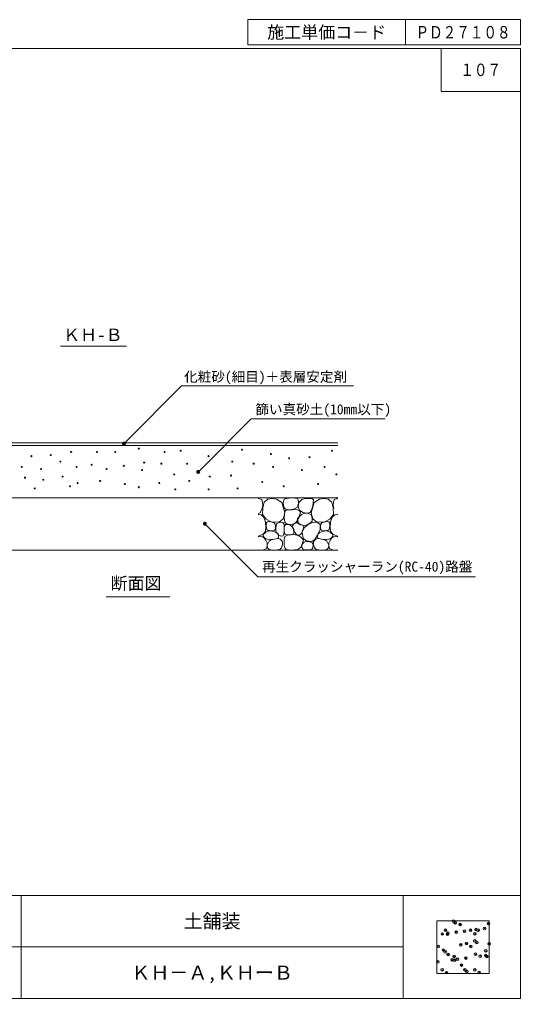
# Model space of a CAD drawing. Units: millimetres at full size, sheet at 1:10; details may follow other scales. Extents: x 164 to 2902, y 2156 to 4022.
# Drawn here: x 1946 to 2902, y 2156 to 4022 of the extents above; entities that cross this region are included whole.
import ezdxf
from ezdxf.enums import TextEntityAlignment as Align

# ---------------------------------------------------------------- set-up
doc = ezdxf.new("R2010")
doc.units = ezdxf.units.MM
doc.header["$LTSCALE"] = 10
doc.header["$PDMODE"] = 32
doc.header["$PDSIZE"] = 5
for name, color, linetype, lineweight in [('0_2', 7, 'Continuous', 13), ('_0-0_', 7, 'Continuous', 13), ('ハッチ', 4, 'Continuous', 13), ('寸法', 1, 'Continuous', 13), ('本体', 7, 'Continuous', 13)]:
    doc.layers.add(name, color=color, linetype=linetype, lineweight=lineweight)
doc.styles.add('ＭＳ ゴシック', font='')
doc.styles.get('ＭＳ ゴシック').set_extended_font_data('MS Gothic')

# ---------------------------------------------------------------- blocks, each defined once
blk = doc.blocks.new('filled_dot')
at = {"color": 0, "linetype": 'Continuous', "lineweight": -2, "const_width": 1.25}
blk.add_lwpolyline([(-0.625, 0, 1), (0.625, 0, 1)], format="xyb", close=True, dxfattribs=at)

msp = doc.modelspace()

# ---------------------------------------------------------------- linework, layer by layer
at = {"layer": '0_2'}
msp.add_line((2677.93, 2253.79), (1705.99, 2253.79), dxfattribs=at)
at = {"layer": '_0-0_'}
for p, q in [((2381.66, 4022.17), (2901.77, 4022.17)), ((2381.66, 4022.17), (2381.66, 3973.8)), ((2682.86, 4022.17), (2682.86, 3973.8)), ((2901.77, 4022.17), (2901.77, 3973.8)), ((2381.66, 3973.8), (2901.77, 3973.8)), ((2750.43, 3967.31), (2750.43, 3885.31)), ((2901.77, 3885.31), (2750.43, 3885.31)), ((1949.39, 2352.08), (1949.39, 2155.5)), ((2677.93, 2352.08), (2677.93, 2155.5))]:
    msp.add_line(p, q, dxfattribs=at)
at = {"layer": '_0-0_', "color": 6}
msp.add_line((163.65, 2352.08), (2901.77, 2352.08), dxfattribs=at)
msp.add_lwpolyline([(2901.77, 3967.31), (163.65, 3967.31), (163.65, 2155.5), (2901.77, 2155.5)], close=True, dxfattribs=at)
at = {"layer": 'ハッチ'}
for points in [[(2409.16, 3089.87), (2410.56, 3096.05), (2410, 3101.11), (2408.6, 3106.72), (2404.38, 3108.41), (2401.53, 3108.76)], [(2545.89, 3089.87), (2544.49, 3096.05), (2545.05, 3101.11), (2546.45, 3106.72), (2550.67, 3108.41), (2553.52, 3108.76)], [(2401.53, 3079.95), (2405.23, 3081.73), (2409.16, 3089.87)], [(2415.06, 3066), (2411.97, 3073.87), (2407.19, 3077.52), (2402.42, 3078.08), (2401.53, 3077.85)], [(2401.53, 3037.07), (2410.56, 3040.17), (2415.06, 3045.22), (2416.16, 3052.67), (2415.62, 3063.2), (2415.06, 3066)], [(2553.52, 3037.07), (2544.49, 3040.17), (2539.99, 3045.22), (2538.89, 3052.67), (2539.43, 3063.2), (2539.99, 3066)], [(2539.99, 3066), (2543.08, 3073.87), (2547.86, 3077.52), (2552.63, 3078.08), (2553.52, 3077.85)], [(2401.53, 3010.71), (2404.96, 3010.64), (2411.91, 3010.8), (2417.37, 3013.28), (2418.86, 3019.4), (2418.86, 3024.53), (2416.38, 3029.65), (2412.74, 3034.11), (2409.6, 3035.6), (2403.64, 3036.1), (2401.53, 3035.73)], [(2553.52, 3010.71), (2550.09, 3010.64), (2543.14, 3010.8), (2537.68, 3013.28), (2536.19, 3019.4), (2536.19, 3024.53), (2538.67, 3029.65), (2542.31, 3034.11), (2545.45, 3035.6), (2551.41, 3036.1), (2553.52, 3035.73)]]:
    msp.add_lwpolyline(points, dxfattribs=at)
for points in [[(2428.32, 3109.12), (2420.14, 3107.68), (2412.92, 3101.91), (2410.51, 3091.33), (2409.55, 3078.34), (2416.77, 3069.21), (2426.39, 3064.4), (2441.79, 3063.91), (2449.01, 3070.17), (2452.38, 3081.71), (2446.6, 3100.95), (2436.5, 3107.68)], [(2450.59, 3092.76), (2449.16, 3100.47), (2451.16, 3107.32), (2456.3, 3109.04), (2465.65, 3109.91), (2471.36, 3109.69), (2476.42, 3108.59), (2478.18, 3103.76), (2478.18, 3099.58), (2476.42, 3092.55), (2469.16, 3088.37), (2461.03, 3087.49), (2453.55, 3088.81), (2452.01, 3090.13)], [(2484.92, 3106.88), (2491.23, 3109.15), (2504.6, 3109.15), (2507.12, 3106.63), (2506.36, 3101.34), (2505.86, 3094.28), (2502.58, 3085.2), (2500.81, 3082.18), (2495.26, 3080.92), (2486.94, 3082.43), (2479.62, 3086.97), (2477.61, 3094.03), (2479.37, 3101.08), (2482.65, 3105.12)], [(2526.73, 3109.12), (2534.91, 3107.68), (2542.13, 3101.91), (2544.54, 3091.33), (2545.5, 3078.34), (2538.28, 3069.21), (2528.66, 3064.4), (2513.26, 3063.91), (2506.04, 3070.17), (2502.67, 3081.71), (2508.45, 3100.95), (2518.55, 3107.68)], [(2451.47, 3079.04), (2452.65, 3083.95), (2454.42, 3085.91), (2457.36, 3087.09), (2466.78, 3087.48), (2470.9, 3088.07), (2472.87, 3088.65), (2476.79, 3087.48), (2479.74, 3085.91), (2482.09, 3082.97), (2481.31, 3079.04), (2479.93, 3074.53), (2476.79, 3069.82), (2475.42, 3065.31), (2470.9, 3061.39), (2466.59, 3059.82), (2461.68, 3059.23), (2455.79, 3060.41), (2452.45, 3063.94), (2451.16, 3072.57), (2451.47, 3077.28)], [(2480.33, 3074.34), (2484.25, 3078.65), (2490.22, 3080.92), (2497.03, 3080.41), (2499.05, 3079.66), (2503.08, 3077.14), (2504.6, 3070.83), (2504.35, 3065.79), (2501.32, 3062.26), (2495.01, 3058.73), (2491.23, 3056.47), (2486.44, 3057.73), (2479.62, 3060.75), (2477.38, 3064.33), (2476.99, 3068.26), (2478.75, 3071.59)], [(2434.58, 3051.99), (2434.58, 3056.05), (2434.25, 3060.1), (2432.05, 3062.63), (2425.45, 3064.15), (2421.74, 3065), (2419.54, 3064.49), (2417.34, 3062.8), (2417, 3057.73), (2417.51, 3051.31), (2419.33, 3048.25), (2423.02, 3047.64), (2428.1, 3047.33), (2432.56, 3048.25), (2434.75, 3050.13)], [(2436.01, 3044.79), (2435.44, 3046.5), (2435.44, 3054.21), (2437.15, 3061.06), (2444.01, 3063.92), (2448.3, 3062.78), (2451.44, 3059.92), (2450.94, 3052.32), (2451.28, 3047.25), (2450.77, 3040.83), (2448.95, 3037.77), (2445.25, 3037.15), (2441.15, 3038.79), (2439.73, 3041.36), (2437.73, 3042.5)], [(2467.1, 3056.62), (2468.66, 3059.16), (2471.98, 3061.89), (2475.88, 3062.47), (2481.14, 3059.16), (2487.58, 3057.4), (2488.95, 3054.87), (2487.19, 3050.38), (2484.07, 3042.39), (2480.36, 3039.07), (2476.27, 3039.07), (2473.54, 3041.41), (2471, 3045.51), (2468.66, 3051.55), (2467.29, 3054.09)], [(2501.77, 3061.79), (2506.83, 3063.2), (2510.77, 3063.48), (2514.42, 3063.2), (2519.76, 3059.55), (2519.76, 3049.44), (2514.42, 3039.05), (2509.36, 3030.62), (2503.74, 3026.97), (2493.34, 3028.38), (2487.16, 3033.15), (2485.2, 3044.94), (2489.97, 3053.65), (2496.15, 3058.7)], [(2520.47, 3051.99), (2520.47, 3056.05), (2520.8, 3060.1), (2523, 3062.63), (2529.6, 3064.15), (2533.32, 3065), (2535.51, 3064.49), (2537.71, 3062.8), (2538.05, 3057.73), (2537.54, 3051.31), (2535.72, 3048.25), (2532.03, 3047.64), (2526.95, 3047.33), (2522.49, 3048.25), (2520.3, 3050.13)], [(2439.49, 3033.19), (2440.56, 3035.18), (2439.95, 3040.72), (2435.79, 3044.26), (2432.56, 3045.33), (2425.33, 3047.18), (2420.41, 3046.56), (2417.02, 3045.33), (2414.41, 3043.03), (2410.87, 3039.95), (2411.18, 3036.72), (2414.41, 3033.49), (2419.18, 3031.49), (2422.41, 3030.73), (2432.72, 3031.49), (2438.1, 3032.57)], [(2451.29, 3052.53), (2452.07, 3056.62), (2454.22, 3059.16), (2456.56, 3059.16), (2462.22, 3058.77), (2466.12, 3054.87), (2469.24, 3050.38), (2469.63, 3044.14), (2468.27, 3041.41), (2465.73, 3040.24), (2459.1, 3039.85), (2453.25, 3040.44), (2451.29, 3046.68)], [(2515.56, 3033.19), (2514.49, 3035.18), (2515.1, 3040.72), (2519.26, 3044.26), (2522.49, 3045.33), (2529.72, 3047.18), (2534.64, 3046.56), (2538.03, 3045.33), (2540.64, 3043.03), (2544.18, 3039.95), (2543.87, 3036.72), (2540.64, 3033.49), (2535.87, 3031.49), (2532.64, 3030.73), (2522.33, 3031.49), (2516.95, 3032.57)], [(2448.23, 3025.91), (2446.09, 3029), (2443.23, 3031.14), (2439.43, 3032.57), (2433, 3031.14), (2426.1, 3029.95), (2422.53, 3027.58), (2418.96, 3019.73), (2419.44, 3014.5), (2422.3, 3011.41), (2429.43, 3010.46), (2437.92, 3010.68), (2443, 3011.41), (2446.09, 3014.74), (2447.61, 3018.32), (2448.23, 3022.35)], [(2451.16, 3019.11), (2451.16, 3030.43), (2452.67, 3036.47), (2457.36, 3038.88), (2464.3, 3039.64), (2471.1, 3039.94), (2479.11, 3037.52), (2482.73, 3035.11), (2486.21, 3031.64), (2488.32, 3029.22), (2486.21, 3024.09), (2483.49, 3016.54), (2478.96, 3012.62), (2475.63, 3011.26), (2470.35, 3010.96), (2463.55, 3010.5), (2454.79, 3011.56), (2452.22, 3014.73)], [(2492.31, 3027.1), (2497.78, 3027.1), (2504.44, 3025.2), (2506.58, 3020.44), (2506.11, 3014.5), (2503.01, 3010.93), (2495.4, 3010.93), (2487.07, 3011.65), (2484.22, 3016.4), (2486.12, 3022.35), (2489.45, 3025.67)], [(2506.82, 3025.91), (2508.96, 3029), (2511.82, 3031.14), (2515.62, 3032.57), (2522.05, 3031.14), (2528.95, 3029.95), (2532.52, 3027.58), (2536.09, 3019.73), (2535.61, 3014.5), (2532.75, 3011.41), (2525.62, 3010.46), (2517.13, 3010.68), (2512.05, 3011.41), (2508.96, 3014.74), (2507.44, 3018.32), (2506.82, 3022.35)]]:
    msp.add_lwpolyline(points, close=True, dxfattribs=at)
for centre in [(2005.97, 3191.63), (2044.87, 3197.77), (2094.02, 3197.77), (2128.83, 3197.77), (2173.88, 3203.91), (2223.02, 3197.77), (2253.74, 3199.82), (2370.46, 3201.86), (2425.75, 3193.67), (2542.47, 3199.82), (1969.11, 3189.58), (2024.4, 3179.34), (2083.78, 3173.2), (2184.12, 3177.29), (2216.88, 3175.24), (2266.02, 3175.24), (2306.98, 3189.58), (2352.03, 3179.34), (2392.98, 3175.24), (2460.56, 3185.48), (2499.46, 3187.53), (1950.68, 3169.1), (1987.54, 3165.01), (2055.11, 3169.1), (2112.45, 3165.01), (2145.21, 3171.15), (2180.02, 3162.96), (2241.45, 3154.77), (2429.84, 3169.1), (2485.13, 3162.96), (2528.13, 3169.1), (2550.66, 3154.77), (1956.82, 3148.62), (1991.63, 3144.53), (2028.49, 3150.67), (2057.16, 3138.38), (2100.16, 3142.48), (2147.26, 3136.34), (2212.78, 3138.38), (2270.12, 3142.48), (2309.03, 3150.67), (2349.98, 3152.72), (2409.36, 3140.43), (2515.85, 3136.34), (1975.25, 3128.15), (2042.82, 3132.24), (2173.88, 3130.19), (2243.5, 3126.1), (2306.98, 3126.1), (2362.27, 3128.15), (2450.32, 3132.24)]:
    msp.add_circle(centre, 1, dxfattribs=at)
at = {"layer": '寸法', "color": 3}
for p, q in [((2024.82, 3399.35), (2150.57, 3399.35)), ((2111.62, 2921.4), (2232.86, 2921.4))]:
    msp.add_line(p, q, dxfattribs=at)
at = {"layer": '寸法'}
for p, q in [((2255.61, 3323.72), (2583.3, 3323.72)), ((2388.5, 3260.76), (2643.59, 3260.76)), ((2401.15, 2959.51), (2815.99, 2959.51))]:
    msp.add_line(p, q, dxfattribs=at)
for points in [[(2145.47, 3213.58), (2150.78, 3218.89), (2255.61, 3323.72)], [(2287.2, 3159.47), (2292.51, 3164.77), (2388.5, 3260.76)], [(2299.85, 3060.81), (2305.15, 3055.5), (2401.15, 2959.51)]]:
    msp.add_lwpolyline(points, dxfattribs=at)
at = {"layer": '本体'}
for p, q in [((1790.96, 3215.09), (2553.52, 3215.09)), ((1790.96, 3210.09), (2553.52, 3210.09)), ((1790.96, 3110.09), (2553.52, 3110.09)), ((1790.96, 3010.09), (2553.52, 3010.09)), ((2742.16, 2303.23), (2842.16, 2303.23)), ((2742.16, 2203.23), (2742.16, 2303.23)), ((2842.16, 2303.23), (2842.16, 2203.23)), ((2842.16, 2203.23), (2742.16, 2203.23))]:
    msp.add_line(p, q, dxfattribs=at)
for p in [(2773.83, 2302.97), (2777.52, 2299.59), (2786.61, 2296.26), (2840.63, 2298.2), (2752.78, 2278.38), (2759.02, 2285.4), (2762.49, 2277.75), (2763.19, 2279.75), (2779.45, 2281.89), (2794.92, 2283.65), (2806.62, 2285.47), (2814.85, 2278.42), (2817.03, 2286.84), (2821.3, 2285.51), (2833.29, 2288.98), (2787.87, 2257.72), (2798.66, 2260.14), (2814.82, 2265.41), (2818.51, 2262.03), (2841.89, 2259.67), (2744.81, 2254.66), (2754.7, 2247.85), (2758.39, 2244.48), (2763.75, 2239.21), (2807.09, 2254.77), (2816.11, 2239.88), (2835.91, 2246.09), (2744.06, 2225.45), (2771.22, 2229.03), (2775.17, 2235.31), (2775.79, 2228.53), (2781.63, 2230.4), (2789.13, 2219.18), (2797.89, 2232.54), (2825.06, 2236.11), (2835.47, 2237.48), (2837.45, 2235.43), (2752.53, 2209.95), (2760.96, 2204.58), (2795.69, 2210.29), (2799.38, 2206.91), (2814.81, 2210.06), (2823.24, 2204.69)]:
    msp.add_point(p, dxfattribs=at)

# ---------------------------------------------------------------- block references
at = {"layer": '寸法', "xscale": 3, "yscale": 3}
for p, rotation in [((2145.47, 3213.58), 45), ((2287.2, 3159.47), 45), ((2299.85, 3060.81), 315)]:
    msp.add_blockref('filled_dot', p, dxfattribs=dict(at, rotation=rotation))

# ---------------------------------------------------------------- texts
at = {"layer": '_0-0_', "style": 'ＭＳ ゴシック'}
for s, height, p in [('施工単価コ－ド', 23.74, (2532.26, 3997.99)), ('土舗装', 26.58, (2313.66, 2302.93)), ('ＫＨ－Ａ,ＫＨーＢ', 26.58, (2313.66, 2204.64))]:
    msp.add_text(s, height=height, dxfattribs=at).set_placement(p, align=Align.MIDDLE_CENTER)
at = {"layer": '_0-0_', "style": 'ＭＳ ゴシック', "width": 0.8}
for s, p in [('ＰＤ２７１０８', (2792.32, 3997.99)), ('１０７', (2826.1, 3926.31))]:
    msp.add_text(s, height=23.74, dxfattribs=at).set_placement(p, align=Align.MIDDLE_CENTER)
at = {"layer": '寸法', "color": 3, "style": 'ＭＳ ゴシック'}
for s, height, p in [('ＫＨ-Ｂ', 23.74, (2029.49, 3402.02)), ('化粧砂(細目)＋表層安定剤', 18.99, (2260.32, 3325.84)), ('篩い真砂土(10mm以下)', 18.99, (2396.27, 3263.83)), ('再生クラッシャーラン(RC-40)路盤', 18.99, (2408.91, 2963.74)), ('断面図', 23.74, (2120.11, 2928.16))]:
    msp.add_text(s, height=height, dxfattribs=at).set_placement(p, align=Align.BOTTOM_LEFT)

doc.saveas('drawing.dxf')
